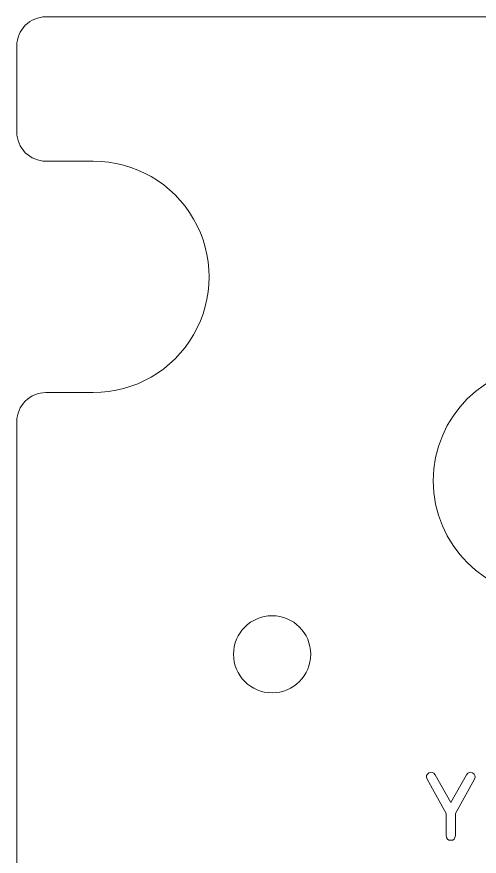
# Model space of a CAD drawing. Header units: millimetres. Extents: x -161 to 226, y -138 to 138.
# Drawn here: x -89.64 to -65.69, y 94.05 to 137.59 of the extents above; entities that cross this region are included whole.
import ezdxf

# ---------------------------------------------------------------- set-up
doc = ezdxf.new("R2010")
doc.units = ezdxf.units.MM
doc.header["$MEASUREMENT"] = 0

msp = doc.modelspace()

# ---------------------------------------------------------------- linework, layer by layer
at = {"color": 250, "lineweight": 9}
for centre, major_axis, ratio in [((-62.0691, 113.5244), (6.0001, 0), 0.9999833), ((-76.4192, 104.5246), (0, 2), 1)]:
    msp.add_ellipse(centre, major_axis=major_axis, ratio=ratio, dxfattribs=at)
msp.add_open_spline([(54.8058, 136.0871), (54.8056, 136.4852), (54.6472, 136.8669), (54.3655, 137.1482), (54.3655, 137.1482), (54.0839, 137.4295), (53.7039, 137.5874), (53.3058, 137.5871), (53.3058, 137.5871), (53.3058, 137.5871), (-88.1442, 137.5871), (-88.1442, 137.5871), (-88.1442, 137.5871), (-88.5422, 137.5869), (-88.9239, 137.4285), (-89.2052, 137.1468), (-89.2052, 137.1468), (-89.4865, 136.8652), (-89.6444, 136.4852), (-89.6442, 136.0871), (-89.6442, 136.0871), (-89.6442, 136.0871), (-89.6442, 131.5996), (-89.6442, 131.5996), (-89.6442, 131.5996), (-89.6439, 131.2015), (-89.4855, 130.8199), (-89.2039, 130.5386), (-89.2039, 130.5386), (-88.9222, 130.2573), (-88.5422, 130.0994), (-88.1442, 130.0996), (-88.1442, 130.0996), (-88.1442, 130.0996), (-85.6817, 130.0996), (-85.6817, 130.0996), (-85.6817, 130.0996), (-83.5381, 130.0996), (-81.5573, 128.956), (-80.4855, 127.0996), (-80.4855, 127.0996), (-79.4137, 125.2432), (-79.4137, 122.956), (-80.4855, 121.0996), (-80.4855, 121.0996), (-81.5573, 119.2432), (-83.5381, 118.0996), (-85.6817, 118.0996), (-85.6817, 118.0996), (-85.6817, 118.0996), (-88.1442, 118.0996), (-88.1442, 118.0996), (-88.1442, 118.0996), (-88.5422, 118.0994), (-88.9239, 117.941), (-89.2052, 117.6593), (-89.2052, 117.6593), (-89.4865, 117.3777), (-89.6444, 116.9977), (-89.6442, 116.5996), (-89.6442, 116.5996), (-89.6442, 116.5996), (-89.6442, 74.4496), (-89.6442, 74.4496), (-89.6442, 74.4496), (-89.6439, 74.0515), (-89.4855, 73.6699), (-89.2039, 73.3886), (-89.2039, 73.3886), (-88.9222, 73.1073), (-88.5422, 72.9494), (-88.1442, 72.9496), (-88.1442, 72.9496), (-88.1442, 72.9496), (-85.6817, 72.9496), (-85.6817, 72.9496), (-85.6817, 72.9496), (-83.5381, 72.9496), (-81.5573, 71.806), (-80.4855, 69.9496), (-80.4855, 69.9496), (-79.4137, 68.0932), (-79.4137, 65.806), (-80.4855, 63.9496), (-80.4855, 63.9496), (-81.5573, 62.0932), (-83.5381, 60.9496), (-85.6817, 60.9496), (-85.6817, 60.9496), (-85.6817, 60.9496), (-88.1442, 60.9496), (-88.1442, 60.9496), (-88.1442, 60.9496), (-88.5422, 60.9494), (-88.9239, 60.791), (-89.2052, 60.5093), (-89.2052, 60.5093), (-89.4865, 60.2277), (-89.6444, 59.8477), (-89.6442, 59.4496), (-89.6442, 59.4496), (-89.6442, 59.4496), (-89.6442, 54.9621), (-89.6442, 54.9621), (-89.6442, 54.9621), (-89.6439, 54.564), (-89.4855, 54.1824), (-89.2039, 53.9011), (-89.2039, 53.9011), (-88.9222, 53.6198), (-88.5422, 53.4619), (-88.1442, 53.4621), (-88.1442, 53.4621), (-88.1442, 53.4621), (53.3058, 53.4621), (53.3058, 53.4621), (53.3058, 53.4621), (53.7039, 53.4624), (54.0856, 53.6208), (54.3669, 53.9024), (54.3669, 53.9024), (54.6482, 54.1841), (54.8061, 54.564), (54.8058, 54.9621), (54.8058, 54.9621), (54.8058, 54.9621), (54.8058, 59.4496), (54.8058, 59.4496), (54.8058, 59.4496), (54.8056, 59.8477), (54.6472, 60.2294), (54.3655, 60.5107), (54.3655, 60.5107), (54.0839, 60.792), (53.7039, 60.9499), (53.3058, 60.9496), (53.3058, 60.9496), (53.3058, 60.9496), (50.8433, 60.9496), (50.8433, 60.9496), (50.8433, 60.9496), (48.6997, 60.9496), (46.719, 62.0932), (45.6472, 63.9496), (45.6472, 63.9496), (44.5754, 65.806), (44.5754, 68.0932), (45.6472, 69.9496), (45.6472, 69.9496), (46.719, 71.806), (48.6997, 72.9496), (50.8433, 72.9496), (50.8433, 72.9496), (50.8433, 72.9496), (53.3058, 72.9496), (53.3058, 72.9496), (53.3058, 72.9496), (53.7039, 72.9499), (54.0856, 73.1083), (54.3669, 73.3899), (54.3669, 73.3899), (54.6482, 73.6716), (54.8061, 74.0515), (54.8058, 74.4496), (54.8058, 74.4496), (54.8058, 74.4496), (54.8058, 116.5996), (54.8058, 116.5996), (54.8058, 116.5996), (54.8056, 116.9977), (54.6472, 117.3794), (54.3655, 117.6607), (54.3655, 117.6607), (54.0839, 117.942), (53.7039, 118.0999), (53.3058, 118.0996), (53.3058, 118.0996), (53.3058, 118.0996), (50.8433, 118.0996), (50.8433, 118.0996), (50.8433, 118.0996), (48.6997, 118.0996), (46.719, 119.2432), (45.6472, 121.0996), (45.6472, 121.0996), (44.5754, 122.956), (44.5754, 125.2432), (45.6472, 127.0996), (45.6472, 127.0996), (46.719, 128.956), (48.6997, 130.0996), (50.8433, 130.0996), (50.8433, 130.0996), (50.8433, 130.0996), (53.3058, 130.0996), (53.3058, 130.0996), (53.3058, 130.0996), (53.7039, 130.0999), (54.0856, 130.2583), (54.3669, 130.5399), (54.3669, 130.5399), (54.6482, 130.8216), (54.8061, 131.2015), (54.8058, 131.5996), (54.8058, 131.5996), (54.8058, 131.5996), (54.8058, 136.0871), (54.8058, 136.0871)], degree=3, knots=[0, 0, 0, 0, 0.0188679, 0.0188679, 0.0188679, 0.0188679, 0.0377358, 0.0377358, 0.0377358, 0.0377358, 0.0566038, 0.0566038, 0.0566038, 0.0566038, 0.0754717, 0.0754717, 0.0754717, 0.0754717, 0.0943396, 0.0943396, 0.0943396, 0.0943396, 0.1132075, 0.1132075, 0.1132075, 0.1132075, 0.1320755, 0.1320755, 0.1320755, 0.1320755, 0.1509434, 0.1509434, 0.1509434, 0.1509434, 0.1698113, 0.1698113, 0.1698113, 0.1698113, 0.1886792, 0.1886792, 0.1886792, 0.1886792, 0.2075472, 0.2075472, 0.2075472, 0.2075472, 0.2264151, 0.2264151, 0.2264151, 0.2264151, 0.245283, 0.245283, 0.245283, 0.245283, 0.2641509, 0.2641509, 0.2641509, 0.2641509, 0.2830189, 0.2830189, 0.2830189, 0.2830189, 0.3018868, 0.3018868, 0.3018868, 0.3018868, 0.3207547, 0.3207547, 0.3207547, 0.3207547, 0.3396226, 0.3396226, 0.3396226, 0.3396226, 0.3584906, 0.3584906, 0.3584906, 0.3584906, 0.3773585, 0.3773585, 0.3773585, 0.3773585, 0.3962264, 0.3962264, 0.3962264, 0.3962264, 0.4150943, 0.4150943, 0.4150943, 0.4150943, 0.4339623, 0.4339623, 0.4339623, 0.4339623, 0.4528302, 0.4528302, 0.4528302, 0.4528302, 0.4716981, 0.4716981, 0.4716981, 0.4716981, 0.490566, 0.490566, 0.490566, 0.490566, 0.509434, 0.509434, 0.509434, 0.509434, 0.5283019, 0.5283019, 0.5283019, 0.5283019, 0.5471698, 0.5471698, 0.5471698, 0.5471698, 0.5660377, 0.5660377, 0.5660377, 0.5660377, 0.5849057, 0.5849057, 0.5849057, 0.5849057, 0.6037736, 0.6037736, 0.6037736, 0.6037736, 0.6226415, 0.6226415, 0.6226415, 0.6226415, 0.6415094, 0.6415094, 0.6415094, 0.6415094, 0.6603774, 0.6603774, 0.6603774, 0.6603774, 0.6792453, 0.6792453, 0.6792453, 0.6792453, 0.6981132, 0.6981132, 0.6981132, 0.6981132, 0.7169811, 0.7169811, 0.7169811, 0.7169811, 0.7358491, 0.7358491, 0.7358491, 0.7358491, 0.754717, 0.754717, 0.754717, 0.754717, 0.7735849, 0.7735849, 0.7735849, 0.7735849, 0.7924528, 0.7924528, 0.7924528, 0.7924528, 0.8113208, 0.8113208, 0.8113208, 0.8113208, 0.8301887, 0.8301887, 0.8301887, 0.8301887, 0.8490566, 0.8490566, 0.8490566, 0.8490566, 0.8679245, 0.8679245, 0.8679245, 0.8679245, 0.8867925, 0.8867925, 0.8867925, 0.8867925, 0.9056604, 0.9056604, 0.9056604, 0.9056604, 0.9245283, 0.9245283, 0.9245283, 0.9245283, 0.9433962, 0.9433962, 0.9433962, 0.9433962, 0.9622642, 0.9622642, 0.9622642, 0.9622642, 1, 1, 1, 1], dxfattribs=at)
at = {"color": 240, "lineweight": 9}
msp.add_open_spline([(-66.3553, 98.2754), (-66.2659, 98.41), (-66.1577, 98.4418), (-66.0307, 98.3718), (-66.0307, 98.3718), (-65.9037, 98.3018), (-65.8714, 98.1925), (-65.9331, 98.0431), (-65.9331, 98.0431), (-65.9331, 98.0431), (-66.9238, 96.274), (-66.9238, 96.274), (-66.9238, 96.274), (-66.9238, 96.274), (-66.9238, 95.1216), (-66.9238, 95.1216), (-66.9238, 95.1216), (-66.9344, 94.9588), (-67.0144, 94.877), (-67.1643, 94.877), (-67.1643, 94.877), (-67.3142, 94.877), (-67.3942, 94.9588), (-67.4042, 95.1216), (-67.4042, 95.1216), (-67.4042, 95.1216), (-67.4042, 96.274), (-67.4042, 96.274), (-67.4042, 96.274), (-67.4042, 96.274), (-68.3931, 98.0431), (-68.3931, 98.0431), (-68.3931, 98.0431), (-68.4543, 98.1913), (-68.4231, 98.3001), (-68.3002, 98.3695), (-68.3002, 98.3695), (-68.1774, 98.4388), (-68.0674, 98.4077), (-67.971, 98.2754), (-67.971, 98.2754), (-67.971, 98.2754), (-67.1631, 96.832), (-67.1631, 96.832), (-67.1631, 96.832), (-67.1631, 96.832), (-66.3553, 98.2754), (-66.3553, 98.2754)], degree=3, knots=[0, 0, 0, 0, 0.0769231, 0.0769231, 0.0769231, 0.0769231, 0.1538462, 0.1538462, 0.1538462, 0.1538462, 0.2307692, 0.2307692, 0.2307692, 0.2307692, 0.3076923, 0.3076923, 0.3076923, 0.3076923, 0.3846154, 0.3846154, 0.3846154, 0.3846154, 0.4615385, 0.4615385, 0.4615385, 0.4615385, 0.5384615, 0.5384615, 0.5384615, 0.5384615, 0.6153846, 0.6153846, 0.6153846, 0.6153846, 0.6923077, 0.6923077, 0.6923077, 0.6923077, 0.7692308, 0.7692308, 0.7692308, 0.7692308, 0.8461538, 0.8461538, 0.8461538, 0.8461538, 1, 1, 1, 1], dxfattribs=at)

doc.saveas('drawing.dxf')
